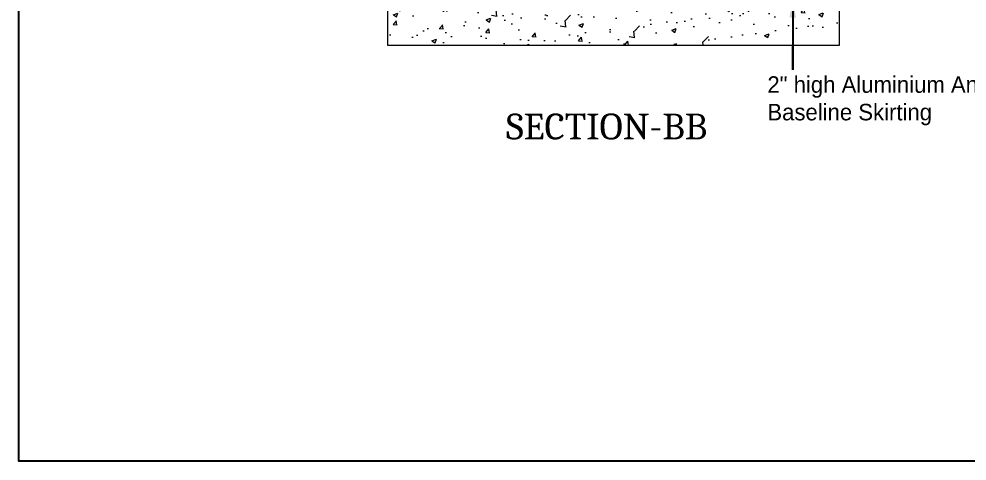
# Model space of a CAD drawing. Header units: millimetres. Extents: x 3459698 to 3471712, y -129464 to -118443.
# Drawn here: x 3462565 to 3466295, y -129464 to -127724 of the extents above; entities that cross this region are included whole.
import ezdxf

# ---------------------------------------------------------------- set-up
doc = ezdxf.new("R2010")
doc.units = ezdxf.units.MM
doc.header["$LTSCALE"] = 0.5
doc.header["$MEASUREMENT"] = 0
doc.linetypes.add('CNS_CENTER', pattern=[1.5, 0.45, -0.5, 0.05, -0.5])
doc.layers.add('CENTER', color=7, linetype='CNS_CENTER')
doc.layers.add('hatch', color=252, linetype='Continuous', lineweight=9)
doc.layers.add('WALL', color=7, linetype='Continuous', lineweight=50)
doc.styles.add('ARIAL', font='eurr____.ttf', dxfattribs={"height": 6})
doc.styles.add('TITAN', font='Cambria Math.ttf')
doc.dimstyles.new('EYE+', dxfattribs={"dimtxt": 2, "dimasz": 3, "dimexe": 0, "dimexo": 0, "dimgap": 0.09, "dimtad": 0, "dimdec": 0, "dimzin": 0, "dimdsep": 46, "dimlunit": 4, "dimtxsty": 'ARIAL', "dimblk": 'OBLIQUE', "dimcen": 0.09, "dimclrd": 256, "dimclre": 256, "dimclrt": 7, "dimadec": 0, "dimazin": 0, "dimtfac": 1, "dimtdec": 0, "dimtofl": 0, "dimtmove": 0, "dimatfit": 2, "dimfxl": 1, "dimtolj": 1, "dimtzin": 0, "dimarcsym": 1})

# ---------------------------------------------------------------- blocks, each defined once
blk = doc.blocks.new('_Oblique')
at = {"color": 0, "linetype": 'ByBlock', "lineweight": -2}
blk.add_line((-0.5, -0.5), (0.5, 0.5), dxfattribs=at)
blk = doc.blocks.new('WTW')
at = {"layer": 'hatch', "lineweight": 0}
h = blk.add_hatch(dxfattribs=at)
h.set_pattern_fill('AR-CONC', color=256)
h.set_pattern_definition([(50, (-189941.702, 2363521.657), (7.1726018, -0.62752135), [0.75, -8.25]), (355, (-189941.702, 2363521.657), (-1.38751333, 7.5219213), [0.6, -6.6]), (100.451444, (-189941.1045, 2363521.605), (5.78508846, 6.8943999), [0.6374019, -7.0114211]), (46.1842, (-189941.702, 2363523.657), (10.6724133, -1.6551928), [1.125, -12.375]), (96.635635, (-189940.813, 2363523.519), (9.3466194, 9.741186), [0.9561034, -10.5171376]), (351.184164, (-189941.702, 2363523.657), (9.3466194, 9.741186), [0.9, -9.9]), (21, (-189940.702, 2363523.157), (5.9690705, -4.0261889), [0.75, -8.25]), (326, (-189940.702, 2363523.157), (2.4331533, 7.25150044), [0.6, -6.6]), (71.451445, (-189940.205, 2363522.8215), (8.40222376, 3.2253115), [0.6374019, -7.0114211]), (37.5, (-189941.7023, 2363521.657), (0.12159855, 3.328938535), [0, -6.52, 0, -6.7, 0, -6.625]), (7.5, (-189941.7023, 2363521.657), (2.63069537, 3.94411711), [0, -3.82, 0, -6.37, 0, -2.525]), (327.5, (-189943.9323, 2363521.657), (5.33822436, -0.22554872), [0, -2.5, 0, -7.8, 0, -10.35]), (317.5, (-189944.9323, 2363521.657), (5.8318617, 1.00104982), [0, -3.25, 0, -5.18, 0, -7.35])])
h.paths.add_polyline_path([(-109195.5, 2362638.75), (-109195.5, 2362644.75), (-109265.5, 2362644.75), (-109265.5, 2362638.75)])
at = {"layer": 'WALL', "color": 8, "lineweight": 0}
blk.add_lwpolyline([(-109195.5, 2362644.75), (-109265.5, 2362644.75), (-109265.5, 2362638.75), (-109195.5, 2362638.75)], close=True, dxfattribs=at)
at = {"layer": 'CENTER', "lineweight": 0, "insert": (-109206.67, 2362633.93), "char_height": 2.56, "attachment_point": 1, "style": 'ARIAL'}
blk.add_mtext_dynamic_manual_height_columns('2" high Aluminium Anoidized Baseline Skirting', width=50.489, gutter_width=15, heights=[0], dxfattribs=at)
at = {"layer": 'CENTER', "linetype": 'ByBlock', "lineweight": 0, "insert": (-109247.13, 2362628.15), "char_height": 4, "width": 44.2353, "attachment_point": 1, "style": 'TITAN'}
blk.add_mtext('{\\C256;SECTION-BB}', dxfattribs=at)
at = {"color": 1, "lineweight": 0}
blk.add_leader([(-109202.75, 2362646.02), (-109202.75, 2362634.92), (-109202.75, 2362638.75)], dimstyle='EYE+', override={"dimgap": 0.09, "dimtad": 0}, dxfattribs=at)

msp = doc.modelspace()

# ---------------------------------------------------------------- linework, layer by layer
at = {"ltscale": 0.5}
msp.add_lwpolyline([(3462564.9, -119653), (3471462.9, -119653), (3471462.9, -129464), (3462564.9, -129464)], close=True, dxfattribs=at)

# ---------------------------------------------------------------- block references
at = {"color": 7, "xscale": 25.40526631099194, "yscale": 25.40526631099194, "zscale": 25.40526631099194}
msp.add_blockref('WTW', (6239933.8, -60151294), dxfattribs=at)

doc.saveas('drawing.dxf')
